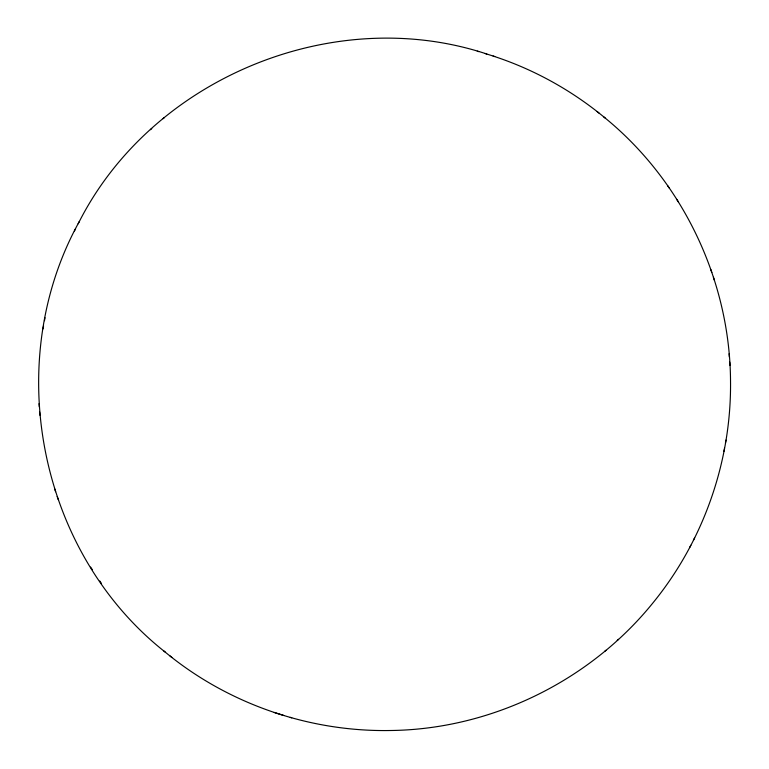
<?xml version="1.0" encoding="UTF-8"?>
<svg xmlns="http://www.w3.org/2000/svg" width="769" height="769" viewBox="0 0 769 769"><rect width="100%" height="100%" fill="white"/><g stroke="black" fill="none" stroke-linecap="round" stroke-linejoin="round"><path stroke-width="1.15" d="M486.767 53.993C333.736 3.307 152.608 77.948 79.351 221.462C1.24 362.093 38.565 552.613 165.498 652.314M163.489 650.68C226.278 703.347 308.436 731.973 390.316 730.512C491.016 729.387 589.64 681.19 652.919 602.925C703.318 541.193 731.309 461.688 730.531 381.982C730.252 280.512 682.497 180.427 603.502 116.686M43.006 328.93L43.564 325.893M44.477 320.721L45.035 317.712M725.436 443.107L725.994 440.07M723.965 451.288L724.523 448.279M74.353 231.171L75.554 228.845M78.169 223.741L79.351 221.462M689.649 547.538L690.831 545.259M693.446 540.155L694.647 537.829M150.445 129.692L151.753 128.586M617.247 640.414L618.555 639.308M163.057 118.705L164.258 117.695M604.742 651.305L605.943 650.295M477.27 51.196L478.741 51.638M493.121 56.06C534.099 69.383 572.415 90.732 605.511 118.32M274.264 712.459L283.771 715.468M290.259 717.362L291.73 717.804M485.229 53.532L494.736 56.541M597.023 111.486L598.993 113.091M170.007 655.909L171.977 657.514M667.502 185.473L669.203 187.992M676.672 199.334L678.412 201.911M90.588 567.089L92.328 569.666M99.797 581.008L101.498 583.527M710.758 269.381L711.815 272.476M713.392 277.282L714.459 280.387M54.541 488.613L55.608 491.718M57.185 496.524L58.242 499.619M729.108 353.769L729.358 357.037M729.704 362.084L729.964 365.342M39.036 403.658L39.296 406.916M39.642 411.963L39.892 415.231"/></g></svg>
